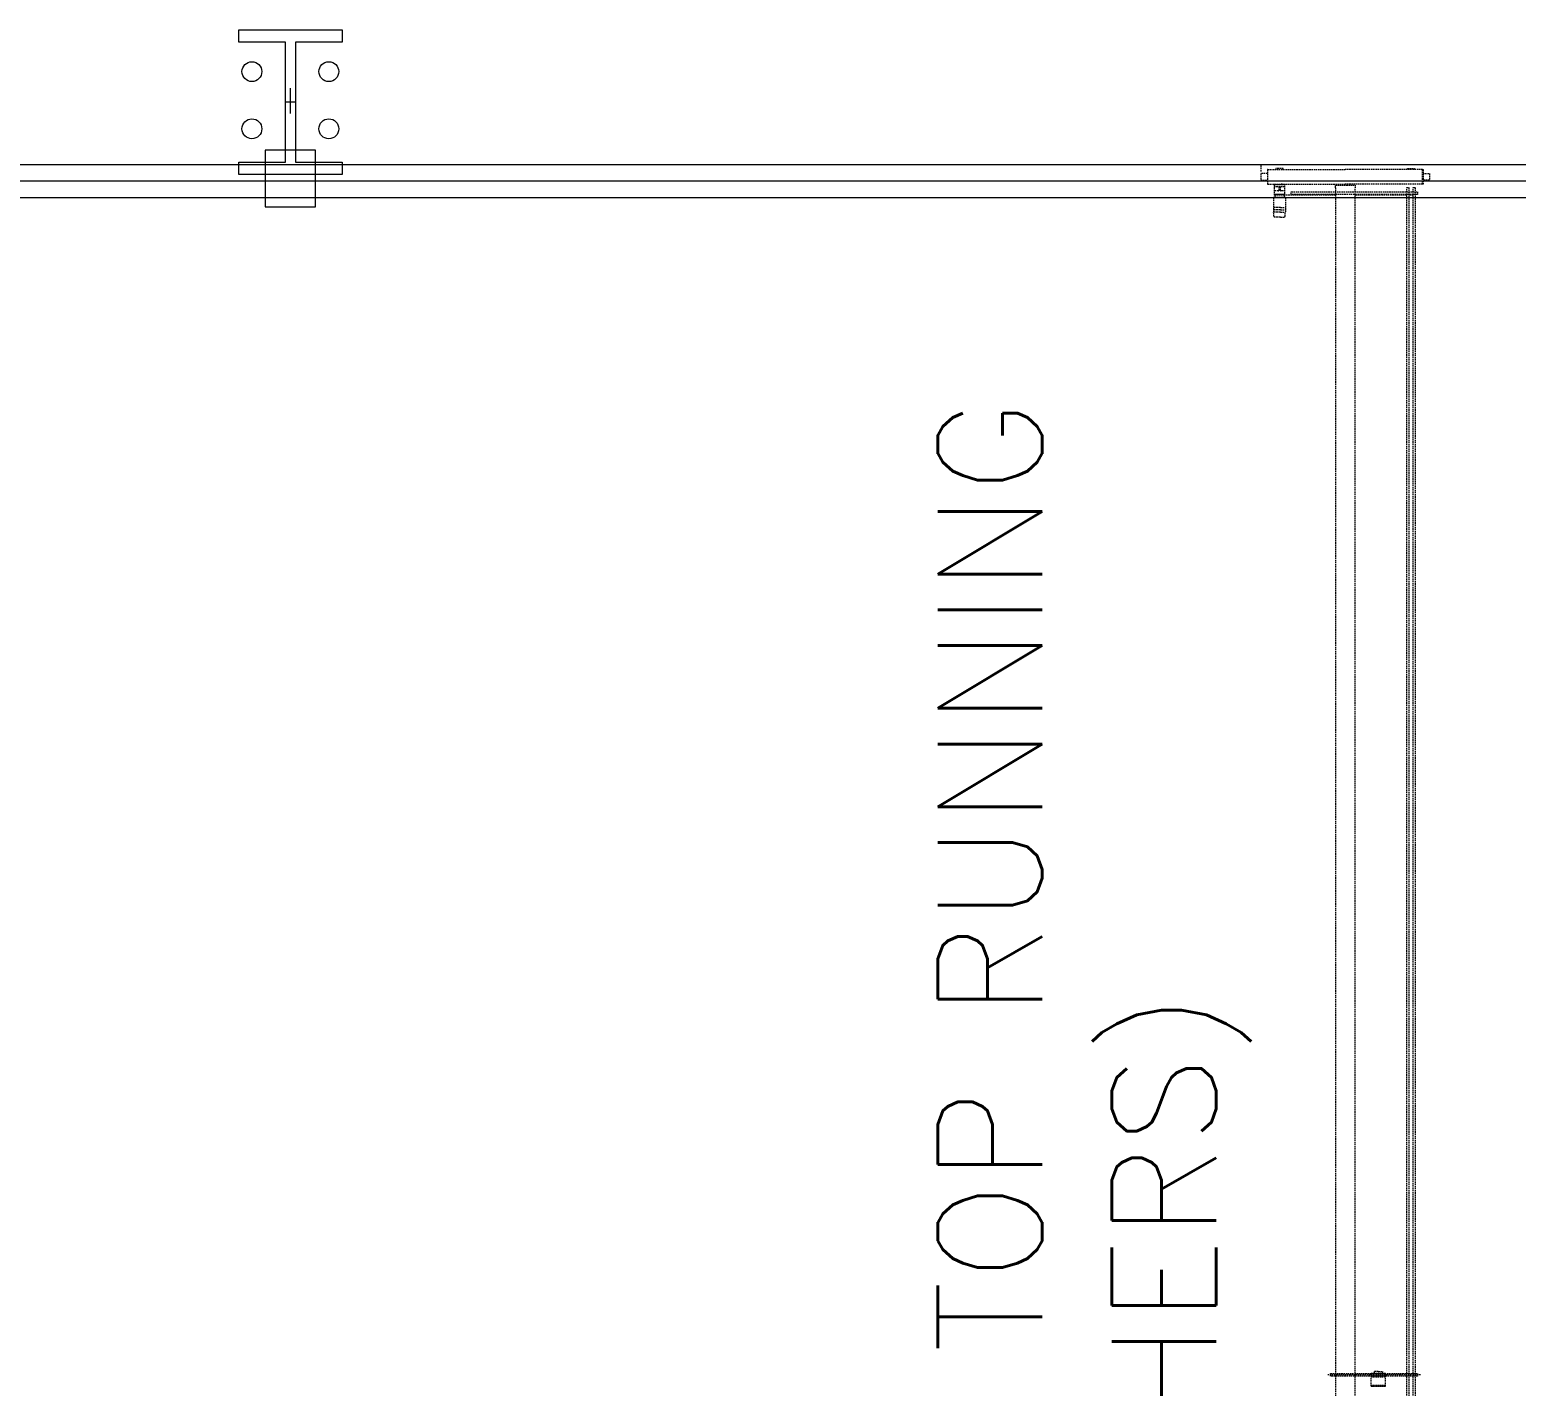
# Model space of a CAD drawing. Header units: millimetres. Extents: x 68421 to 1479662, y -51504 to 144751.
# Drawn here: x 287656 to 299044, y 54575 to 64972 of the extents above; entities that cross this region are included whole.
import ezdxf

# ---------------------------------------------------------------- set-up
doc = ezdxf.new("R2010")
doc.units = ezdxf.units.MM
doc.header["$LTSCALE"] = 0.35
doc.header["$MEASUREMENT"] = 0
doc.linetypes.add('CONTIN', pattern=[0, 0, 0])
doc.linetypes.add('HIDDEN', pattern=[9.525, 6.35, -3.175])
doc.layers.get('0').update_dxf_attribs({"linetype": 'CONTIN'})
doc.styles.add('S', font='simplex.shx')

# ---------------------------------------------------------------- blocks, each defined once
blk = doc.blocks.new('COL-1')
at = {"lineweight": 0}
for p, q in [((-525, -375), (-525, 375)), ((-525, 375), (-436, 375)), ((-436, 375), (-436, 36)), ((436, 36), (436, 375)), ((436, 375), (525, 375)), ((525, 375), (525, -375)), ((-436, 36), (436, 36)), ((436, -36), (-436, -36)), ((-436, -36), (-436, -375)), ((436, -375), (436, -36)), ((-436, -375), (-525, -375)), ((525, -375), (436, -375))]:
    blk.add_line(p, q, dxfattribs=at)
at = {"color": 0, "lineweight": 0, "ltscale": 0.1}
for p, q in [((-82, 0), (102, 0)), ((0, -36), (0, 36))]:
    blk.add_line(p, q, dxfattribs=at)
at = {"color": 1, "lineweight": 0}
for centre in [(-194, 279), (221, 279), (-194, -279), (221, -279)]:
    blk.add_circle(centre, 72.1, dxfattribs=at)

msp = doc.modelspace()

# ---------------------------------------------------------------- linework, layer by layer
at = {"color": 152, "linetype": 'ByBlock', "lineweight": 0}
for p, q in [((276268.14894, 63938.80297), (321573.7543, 63938.80297)), ((276268.14894, 63812.88645), (321573.7543, 63812.88645)), ((276268.14894, 63686.96993), (321573.7543, 63686.96993))]:
    msp.add_line(p, q, dxfattribs=at)
at = {"color": 3, "linetype": 'HIDDEN', "lineweight": 0, "ltscale": 5}
for p, q in [((297087.84726, 63929.88778), (297087.84726, 63879.51396)), ((297138.22108, 63899.54744), (297138.22108, 63788.72504)), ((297142.25099, 63899.54744), (297138.22108, 63899.54744)), ((297142.25099, 63899.54744), (297734.14336, 63899.54744)), ((297142.25099, 63788.72504), (297142.25099, 63899.54744)), ((297258.11077, 63907.10352), (297202.69957, 63907.10352)), ((297202.69957, 63907.10352), (297202.69957, 63899.54744)), ((297258.11077, 63899.54744), (297258.11077, 63907.10352)), ((298326.03574, 63899.54744), (297734.14336, 63899.54744)), ((298210.17595, 63907.10352), (298265.58715, 63907.10352)), ((298210.17595, 63899.54744), (298210.17595, 63907.10352)), ((298265.58715, 63907.10352), (298265.58715, 63899.54744)), ((298326.03574, 63899.54744), (298330.06564, 63899.54744)), ((298326.03574, 63788.72504), (298326.03574, 63899.54744)), ((298330.06564, 63899.54744), (298330.06564, 63788.72504)), ((297138.22108, 63869.32315), (297087.84726, 63869.32315)), ((297087.84726, 63869.32315), (297087.84726, 63818.94933)), ((297087.84726, 63818.94933), (297138.22108, 63818.94933)), ((297138.22108, 63788.72504), (297142.25099, 63788.72504)), ((297142.25099, 63788.72504), (297734.14336, 63788.72504)), ((297188.84677, 63781.16897), (297188.84677, 63714.67553)), ((297193.88415, 63786.20635), (297266.92619, 63786.20635)), ((297207.73695, 63788.72504), (297242.99863, 63788.72504)), ((297207.73695, 63788.72504), (297207.73695, 63786.20635)), ((297253.07339, 63788.72504), (297242.99863, 63788.72504)), ((297253.07339, 63788.72504), (297253.07339, 63786.20635)), ((297271.96357, 63714.67553), (297271.96357, 63781.16897)), ((297658.58263, 63760.70668), (297658.58263, 63781.16897)), ((297658.58263, 63781.16897), (297809.70409, 63781.16897)), ((298326.03574, 63788.72504), (297734.14336, 63788.72504)), ((297809.70409, 63781.16897), (297809.70409, 63760.70668)), ((298330.06564, 63788.72504), (298326.03574, 63788.72504)), ((298330.06564, 63869.32315), (298380.43946, 63869.32315)), ((298380.43946, 63818.94933), (298330.06564, 63818.94933)), ((298380.43946, 63869.32315), (298380.43946, 63818.94933)), ((297185.57247, 63686.96993), (297185.57247, 63574.13257)), ((297205.21826, 63686.96993), (297185.57247, 63686.96993)), ((297188.84677, 63771.0942), (297271.96357, 63771.0942)), ((297188.84677, 63769.58299), (297271.96357, 63769.58299)), ((297222.8491, 63735.83253), (297188.84677, 63735.83253)), ((297190.60985, 63709.63814), (297190.10612, 63709.63814)), ((297190.10612, 63709.63814), (297190.10612, 63704.60076)), ((297190.10612, 63704.60076), (297190.60985, 63704.60076)), ((297270.20049, 63709.63814), (297190.60985, 63709.63814)), ((297270.70423, 63704.60076), (297190.60985, 63704.60076)), ((297195.5847, 63704.60076), (297192.64623, 63686.96993)), ((297266.92619, 63709.63814), (297193.88415, 63709.63814)), ((297255.59208, 63686.96993), (297205.21826, 63686.96993)), ((297225.36779, 63765.55308), (297235.44255, 63765.55308)), ((297225.36779, 63765.55308), (297225.36779, 63738.35122)), ((297235.44255, 63765.55308), (297235.44255, 63738.35122)), ((297271.96357, 63735.83253), (297237.96124, 63735.83253)), ((297275.23787, 63686.96993), (297255.59208, 63686.96993)), ((297265.22564, 63704.60076), (297268.16412, 63686.96993)), ((297270.20049, 63709.63814), (297270.70423, 63709.63814)), ((297270.70423, 63709.63814), (297270.70423, 63704.60076)), ((297275.23787, 63686.96993), (297275.23787, 63574.13257)), ((297658.58263, 63760.70668), (297658.58277, 45454.08966)), ((297809.70423, 45454.08966), (297809.70409, 63760.70668)), ((298205.13857, 63703.08955), (297809.70409, 63703.08955)), ((298205.13871, 45454.08966), (298205.13857, 63763.53813)), ((298205.13857, 63763.53813), (298220.25072, 63763.53813)), ((298220.25072, 63763.53813), (298220.25085, 45454.08966)), ((298255.51253, 45454.08966), (298255.51239, 63763.53813)), ((298255.51239, 63763.53813), (298270.62454, 63763.53813)), ((298270.62454, 63763.53813), (298270.62467, 45454.08966)), ((297215.75811, 63609.39424), (297185.57247, 63609.39424)), ((297215.75811, 63591.76341), (297185.57247, 63591.76341)), ((297215.75811, 63574.13257), (297185.57247, 63574.13257)), ((297187.62093, 63543.40566), (297185.57247, 63574.13257)), ((297236.88816, 63609.39424), (297215.75811, 63609.39424)), ((297236.88816, 63591.76341), (297215.75811, 63591.76341)), ((297236.88816, 63574.13257), (297215.75811, 63574.13257)), ((297236.88816, 63609.39424), (297275.23787, 63609.39424)), ((297236.88816, 63591.76341), (297275.23787, 63591.76341)), ((297236.88816, 63574.13257), (297275.23787, 63574.13257)), ((297273.18941, 63543.40566), (297275.23787, 63574.13257)), ((297215.75811, 63536.35221), (297195.16027, 63536.35221)), ((297236.88816, 63536.35221), (297215.75811, 63536.35221)), ((297236.88816, 63536.35221), (297265.65007, 63536.35221)), ((298309.55209, 54662.9293), (297601.97595, 54662.9293)), ((298042.4313, 54672.97435), (297931.6089, 54672.97435)), ((297931.6089, 54577.51596), (297931.6089, 54672.97435)), ((297987.0201, 54688.0865), (297954.78085, 54688.0865)), ((297954.78085, 54688.0865), (297954.78085, 54672.97435)), ((297987.0201, 54688.0865), (298019.25934, 54688.0865)), ((298019.25934, 54688.0865), (298019.25934, 54672.97435)), ((298042.4313, 54577.51596), (298042.4313, 54672.97435)), ((298042.4313, 54652.82482), (297931.6089, 54652.82482)), ((298042.4313, 54645.26875), (297931.6089, 54645.26875)), ((297931.6089, 54583.30895), (298042.4313, 54583.30895)), ((297931.6089, 54577.51596), (298042.4313, 54577.51596)), ((297944.59366, 54576.11875), (297952.03805, 54577.50241)), ((298021.85485, 54577.51596), (297952.18534, 54577.51596)), ((298029.44654, 54576.11875), (298022.00215, 54577.50236))]:
    msp.add_line(p, q, dxfattribs=at)
at = {"color": 152, "linetype": 'ByBlock', "lineweight": 0}
msp.add_lwpolyline([(289459.92739, 63614.99709), (289846.16265, 63614.99709), (289846.08756, 64047.49834), (289459.8523, 64047.49834)], close=True, dxfattribs=at)
at = {"color": 3, "linetype": 'HIDDEN', "lineweight": 0, "ltscale": 5}
for points in [[(297658.58263, 63703.08955), (297265.22564, 63703.08955)], [(298255.51239, 63703.08955), (298220.25072, 63703.08955)]]:
    msp.add_lwpolyline(points, dxfattribs=at)
for points in [[(297321.07805, 63728.27646), (298288.25537, 63728.27646), (298288.25537, 63708.12693), (297321.07805, 63708.12693)], [(297620.80241, 54673.00406), (298288.25551, 54673.00406), (298288.25551, 54652.85454), (297620.80241, 54652.85454)]]:
    msp.add_lwpolyline(points, close=True, dxfattribs=at)
for centre, radius, start, end in [((297193.88415, 63781.16897), 5.03738, 90, 180), ((297266.92619, 63781.16897), 5.03738, 0, 90), ((297193.88415, 63714.67553), 5.03738, 180, 270), ((297222.8491, 63738.35122), 2.51869, 270, 0), ((297237.96124, 63738.35122), 2.51869, 180, 270), ((297266.92619, 63714.67553), 5.03738, 270, 0), ((297195.16027, 63543.90828), 7.55607, 183.814074851, 270), ((297265.65007, 63543.90828), 7.55607, 270, 356.185925149), ((297944.74095, 54575.32631), 0.806, 100.529686653, 176.000363812), ((297952.18534, 54576.70998), 0.80598, 90, 100.529686653), ((298021.85485, 54576.70998), 0.80595, 79.469658955, 90), ((298029.29925, 54575.32631), 0.80598, 3.999636188, 79.470313347)]:
    msp.add_arc(centre, radius, start, end, dxfattribs=at)

# ---------------------------------------------------------------- block references
at = {"linetype": 'ByBlock', "lineweight": 0, "xscale": 1.055999999999994, "yscale": 1.055999999999994, "zscale": 1.055999999999994, "rotation": 89.99999999999997}
msp.add_blockref('COL-1', (289652.96993, 64417.1996), dxfattribs=at)

# ---------------------------------------------------------------- texts
at = {"color": 7, "linetype": 'ByBlock', "lineweight": 0, "insert": (297013.22416, 41614.18427), "char_height": 800, "width": 32663.5252357, "attachment_point": 7, "rotation": 90, "style": 'S'}
msp.add_mtext('\\pxi6.53925,ql;\\A1;5.0MT-CRANE TOP RUNNING \\P\\pi9.21775;   (BY OTHERS)', dxfattribs=at)

doc.saveas('drawing.dxf')
